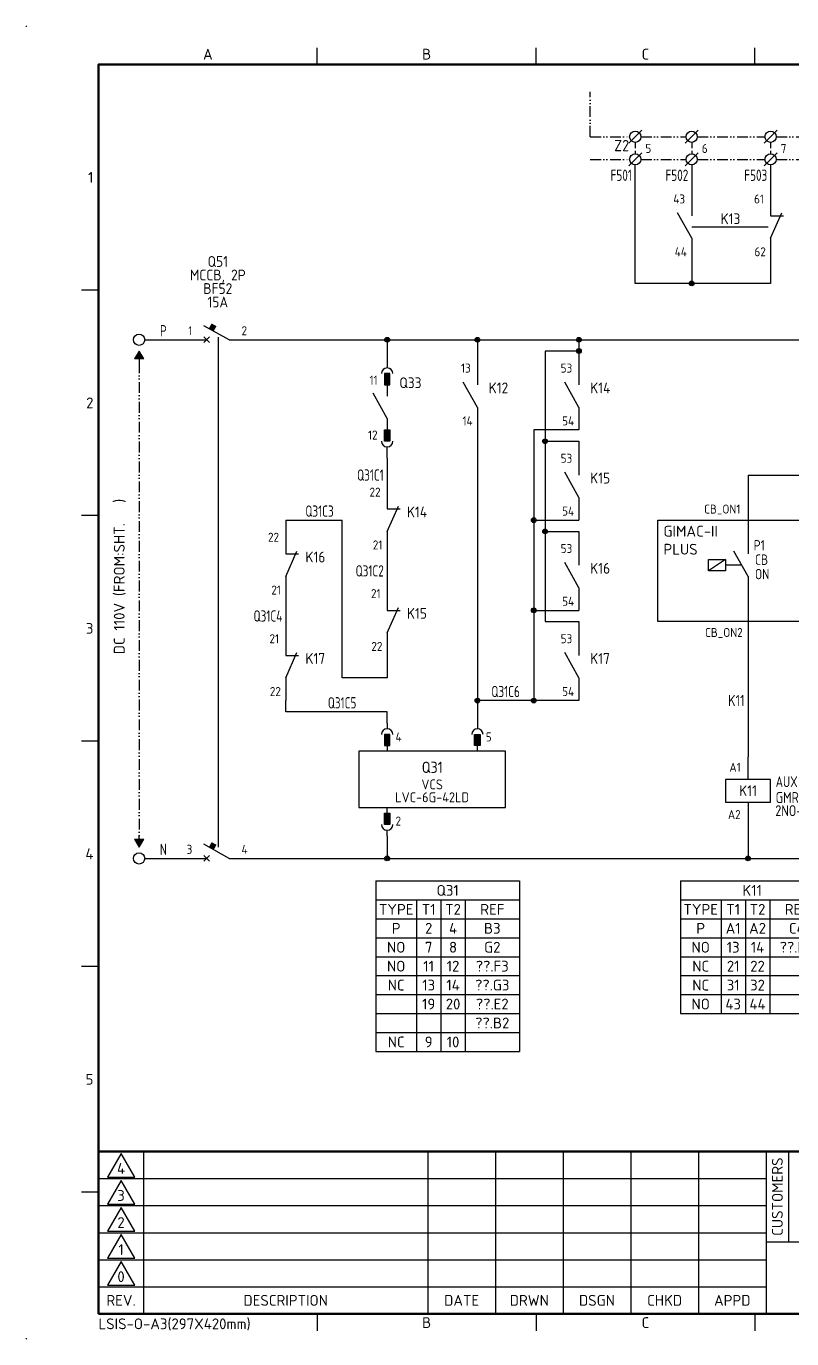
# Model space of a CAD drawing. Header units: millimetres. Extents: x 0 to 556, y 1 to 306.
# Drawn here: x 0 to 169.7, y 1 to 292 of the extents above; entities that cross this region are included whole.
import ezdxf
from ezdxf.enums import TextEntityAlignment as Align

# ---------------------------------------------------------------- set-up
doc = ezdxf.new("R2010")
doc.units = ezdxf.units.MM
doc.linetypes.add('ACAD_ISO12W100', pattern=[21, 12, -3, 0, -3, 0, -3])
doc.linetypes.add('HIDDEN', pattern=[0.375, 0.25, -0.125])
for name, color, linetype in [('LINK', 7, 'Continuous'), ('MISC', 7, 'Continuous'), ('Sheet Line', 3, 'Continuous'), ('Sheet Text', 2, 'Continuous'), ('SYMS', 7, 'Continuous'), ('TAGS', 7, 'Continuous'), ('TERMS', 7, 'Continuous'), ('WIRE_YELLOW', 2, 'Continuous'), ('WIREFIXED', 7, 'Continuous'), ('WIRENO', 7, 'Continuous'), ('XREF', 7, 'Continuous')]:
    doc.layers.add(name, color=color, linetype=linetype)
doc.layers.add('Sheet Out Line', color=2, linetype='Continuous', lineweight=50)
doc.styles.add('WD', font='ISOCP2.shx')
doc.styles.add('WD_IEC', font='ISOCP2.shx', dxfattribs={"width": 1.1, "height": 2.4, "bigfont": 'whgtxt.shx'})

# ---------------------------------------------------------------- blocks, each defined once
blk = doc.blocks.new('LSSA3')
for centre in [(0, 292), (0, 1)]:
    blk.add_circle(centre, 0.01)
at = {"layer": 'Sheet Line'}
for p, q in [((64.5, 283.5), (64.5, 287.25)), ((113, 283.5), (113, 287.25)), ((161.5, 283.5), (161.5, 287.25)), ((16, 233.5), (12.25, 233.5)), ((16, 183.5), (12.25, 183.5)), ((16, 133.5), (12.25, 133.5)), ((16, 83.5), (12.25, 83.5)), ((26, 42.5), (26, 6.5)), ((89, 42.5), (89, 6.5)), ((104, 42.5), (104, 6.5)), ((119, 42.5), (119, 6.5)), ((134, 42.5), (134, 6.5)), ((149, 42.5), (149, 6.5)), ((164, 42.5), (164, 6.5)), ((169, 42.5), (169, 22.5)), ((16, 36.5), (164, 36.5)), ((16, 33.5), (12.25, 33.5)), ((16, 30.5), (164, 30.5)), ((16, 24.5), (164, 24.5)), ((164, 22.5), (404, 22.5)), ((16, 18.5), (164, 18.5)), ((16, 12.5), (164, 12.5)), ((64.5, 6.5), (64.5, 2.75)), ((113, 6.5), (113, 2.75)), ((161.5, 6.5), (161.5, 2.75))]:
    blk.add_line(p, q, dxfattribs=at)
for points in [[(21, 42.1), (17.97, 36.85), (24.03, 36.85)], [(21, 36.1), (17.97, 30.85), (24.03, 30.85)], [(21, 30.1), (17.97, 24.85), (24.03, 24.85)], [(21, 24.1), (17.97, 18.85), (24.03, 18.85)], [(21, 18.1), (17.97, 12.85), (24.03, 12.85)]]:
    blk.add_lwpolyline(points, close=True, dxfattribs=at)
at = {"layer": 'Sheet Out Line'}
blk.add_line((16, 42.5), (404, 42.5), dxfattribs=at)
blk.add_lwpolyline([(16, 6.5), (404, 6.5), (404, 283.5), (16, 283.5)], close=True, dxfattribs=at)
at = {"style": 'WD_IEC', "width": 1.1}
for tag, height, p in [('DESC4', 2.4, (57.5, 39.5)), ('CUSTOMERS31', 3.8, (219, 38)), ('TITLE1', 3.6, (333, 37.5)), ('CUSTOMERS21', 3.8, (219, 35.25)), ('DESC3', 2.4, (57.5, 33.5)), ('CUSTOMERS32', 3.8, (219, 32.5)), ('TITLE2', 3.6, (333, 32.5)), ('CUSTOMERS22', 3.8, (219, 29.75)), ('TITLE3', 3.6, (333, 27.5)), ('RN', 3.5, (398, 28.75)), ('DESC2', 2.4, (57.5, 27.5)), ('CUSTOMERS33', 3.8, (219, 27)), ('DESC1', 2.4, (57.5, 21.5)), ('FILE', 2.4, (314, 18.5)), ('WORKNO', 3.5, (365.5, 18.5)), ('DESC0', 2.4, (57.5, 15.5)), ('SHN', 2.4, (395, 12)), ('TSH', 2.4, (401, 9))]:
    blk.add_attdef(tag, text='', height=height, dxfattribs=at).set_placement(p, align=Align.MIDDLE_CENTER)
at = {"style": 'WD_IEC'}
for tag, p in [('DATE4', (96.5, 39.5)), ('DRWN4', (111.5, 39.5)), ('DSGN4', (126.5, 39.5)), ('CHKD4', (141.5, 39.5)), ('APPD4', (156.5, 39.5)), ('DATE3', (96.5, 33.5)), ('DRWN3', (111.5, 33.5)), ('DSGN3', (126.5, 33.5)), ('CHKD3', (141.5, 33.5)), ('APPD3', (156.5, 33.5)), ('DATE2', (96.5, 27.5)), ('DRWN2', (111.5, 27.5)), ('DSGN2', (126.5, 27.5)), ('CHKD2', (141.5, 27.5)), ('APPD2', (156.5, 27.5)), ('DATE1', (96.5, 21.5)), ('DRWN1', (111.5, 21.5)), ('DSGN1', (126.5, 21.5)), ('CHKD1', (141.5, 21.5)), ('APPD1', (156.5, 21.5)), ('DATE0', (96.5, 15.5)), ('DRWN0', (111.5, 15.5)), ('DSGN0', (126.5, 15.5)), ('CHKD0', (141.5, 15.5)), ('APPD0', (156.5, 15.5))]:
    blk.add_attdef(tag, text='', height=2.4, dxfattribs=at).set_placement(p, align=Align.MIDDLE_CENTER)
at = {"style": 'WD_IEC', "width": 1.1}
for tag, p in [('DWG1ST', (345, 10.5)), ('DWGNO', (373.49, 10.5))]:
    blk.add_attdef(tag, text='', height=3.5, dxfattribs=at).set_placement(p, align=Align.MIDDLE_LEFT)
at = {"style": 'WD_IEC', "width": 1.1, "flags": 9}
blk.add_attdef('WD_TB', (0, 0), '', height=2.4, dxfattribs=at)
at = {"layer": 'Sheet Text', "style": 'WD_IEC', "width": 1.1}
for s, p in [('A', (40.25, 284.62)), ('B', (88.75, 284.62)), ('C', (137.25, 284.62)), ('B', (88.75, 3.37)), ('C', (137.25, 3.37))]:
    blk.add_text(s, height=2.4, dxfattribs=at).set_placement(p, align=Align.CENTER)
for s, p in [('1', (14.88, 258.5)), ('2', (14.88, 208.5)), ('3', (14.88, 158.5)), ('4', (14.88, 108.5)), ('5', (14.88, 58.5))]:
    blk.add_text(s, height=2.4, dxfattribs=at).set_placement(p, align=Align.MIDDLE_RIGHT)
blk.add_text('CUSTOMERS', height=2.4, rotation=90, dxfattribs=at).set_placement((166.5, 32.5), align=Align.MIDDLE_CENTER)
for s, p in [('4', (21, 38.75)), ('3', (21, 32.75)), ('2', (21, 26.75)), ('1', (21, 20.75)), ('0', (21, 14.75)), ('REV.', (21, 9.5)), ('DESCRIPTION', (57.5, 9.5)), ('DATE', (96.5, 9.5)), ('DRWN', (111.5, 9.5)), ('DSGN', (126.5, 9.5)), ('CHKD', (141.5, 9.5)), ('APPD', (156.5, 9.5))]:
    blk.add_text(s, height=2.4, dxfattribs=at).set_placement(p, align=Align.MIDDLE_CENTER)
blk.add_text('LSIS-O-A3(297X420mm)', height=2.4, dxfattribs=at).set_placement((16, 5.5), align=Align.TOP_LEFT)
blk = doc.blocks.new('WDDOT')
for radius in [0.529, 0.33, 0.164]:
    blk.add_circle((0, 0), radius)
blk = doc.blocks.new('VONF1N')
blk.add_hatch(color=256).paths.add_polyline_path([(1, -0.768), (-1, -0.768), (0, -2.5)])
at = {"flags": 128}
blk.add_lwpolyline([(0, -0.768), (0, 0)], dxfattribs=at)
at = {"lineweight": 0, "flags": 128}
for points in [[(1, -0.768), (-1, -0.768), (0, -2.5)], [(1, -0.768), (0, -2.5)]]:
    blk.add_lwpolyline(points, dxfattribs=at)
at = {"style": 'WD', "flags": 1}
for tag, p in [('X2TERM01', (0, -0.768)), ('X8TERM02', (0, -2.5))]:
    blk.add_attdef(tag, p, '', height=0.08, dxfattribs=at)
blk = doc.blocks.new('VJ11_AUXRY_Q1')
for p, q in [((0, 2.5), (0, 7.5)), ((0, -2.5), (0, -7.5))]:
    blk.add_line(p, q)
blk.add_lwpolyline([(-5, 2.5), (-5, -2.5), (5, -2.5), (5, 2.5)], close=True)
at = {"style": 'WD_IEC'}
for tag, p in [('TERM01', (-1.63, 4.2)), ('TERM02', (-1.63, -6.29))]:
    blk.add_attdef(tag, text='', height=2, dxfattribs=at).set_placement(p, align=Align.RIGHT)
at = {"style": 'WD_IEC', "flags": 1}
for tag, p, height in [('X2TERM01', (0, 7.5), 0.32), ('X4LINK', (-5, 0), 0.32), ('X1LINK', (5, 0), 0.32), ('LOC', (2.14, -5.76), 1), ('INST', (2.17, -4.46), 1), ('X8TERM02', (0, -7.5), 0.32), ('FAMILY', (2.27, -7.15), 1), ('MFG', (2.34, -8.68), 1), ('ASSYCODE', (2.25, -11.11), 1), ('WDTAGALT', (2.25, -12.35), 1), ('CAT', (2.31, -9.98), 1), ('PEER_PINLIST', (2.25, -13.65), 1)]:
    blk.add_attdef(tag, p, '', height=height, dxfattribs=at)
at = {"style": 'WD_IEC'}
for tag, p, width in [('RATING12', (6.11, 0.8), 0.85), ('RATING11', (6.11, -2.7), 0.9), ('RATING1', (6.04, -5.62), 0.9)]:
    blk.add_attdef(tag, p, '', height=2.4, dxfattribs=dict(at, width=width))
blk.add_attdef('TAG1', text='', height=2.4, dxfattribs=at).set_placement((0, 0), align=Align.MIDDLE_CENTER)
at = {"lineweight": 9, "style": 'WD_IEC'}
for tag, p in [('NO', (-5.5, -16.5)), ('NC', (-5.5, -20))]:
    blk.add_attdef(tag, text='', height=2.5, dxfattribs=at).set_placement(p, align=Align.TOP_RIGHT)
for tag, p in [('XREFNO', (-4, -16.5)), ('XREFNC', (-4, -20))]:
    blk.add_attdef(tag, text='', height=2.5, dxfattribs=at).set_placement(p, align=Align.TOP_LEFT)
blk = doc.blocks.new('HA41_MCCBT1')
for p, q in [((2.5, 0), (-3.12, 3.12)), ((-7.5, 0), (-2.5, 0)), ((-1.88, -0.62), (-3.12, 0.62)), ((-1.88, 0.62), (-3.12, -0.62)), ((2.5, 0), (7.5, 0))]:
    blk.add_line(p, q)
blk.add_solid([(-2.03, 2.52), (-1.43, 3.61), (-0.94, 1.91), (-0.33, 3.01)])
at = {"style": 'WD_IEC'}
for tag, p in [('TAG1', (-0.05, 21.05)), ('RATING12', (-0.05, 18.05)), ('RATING11', (-0.05, 15.05)), ('RATING10', (-0.05, 12.05)), ('RATING1', (-0.05, 9.05)), ('RATING2', (-0.05, 6.05))]:
    blk.add_attdef(tag, text='', height=2.4, dxfattribs=at).set_placement(p, align=Align.MIDDLE_CENTER)
blk.add_attdef('TERM01', text='', height=2, dxfattribs=at).set_placement((-5.7, 1), align=Align.RIGHT)
blk.add_attdef('TERM02', (5.21, 1), '', height=2, dxfattribs=at)
at = {"style": 'WD_IEC', "flags": 1}
for tag, p in [('X4TERM01', (-7.5, 0)), ('X2LINK', (0, 2.46)), ('X8LINK', (0, 0.55)), ('X1TERM02', (7.5, 0))]:
    blk.add_attdef(tag, p, '', height=0.32, dxfattribs=at)
for tag, p in [('INST', (-5.39, -3.28)), ('MFG', (-5.39, -5.98)), ('LOC', (-5.39, -4.54)), ('ASSYCODE', (-5.39, -7.25)), ('FAMILY', (-5.39, -8.75)), ('CAT', (-5.39, -10.25))]:
    blk.add_attdef(tag, text='', height=1, dxfattribs=at).set_placement(p, align=Align.RIGHT)
blk = doc.blocks.new('HA42_MCCBT1')
for p, q in [((2.5, 0), (-3.12, 3.12)), ((-7.5, 0), (-2.5, 0)), ((-1.88, -0.62), (-3.12, 0.62)), ((-1.88, 0.62), (-3.12, -0.62)), ((2.5, 0), (7.5, 0))]:
    blk.add_line(p, q)
blk.add_solid([(-2.03, 2.52), (-1.43, 3.61), (-0.94, 1.91), (-0.33, 3.01)])
at = {"style": 'WD_IEC', "flags": 1}
for tag, p in [('TAG2', (-0.05, 21.05)), ('RATING12', (-0.05, 18.05)), ('RATING11', (-0.05, 15.05)), ('RATING10', (-0.05, 12.05)), ('RATING1', (-0.05, 9.05)), ('RATING2', (-0.05, 6.05))]:
    blk.add_attdef(tag, text='', height=2.4, dxfattribs=at).set_placement(p, align=Align.MIDDLE_CENTER)
at = {"style": 'WD_IEC'}
blk.add_attdef('TERM01', text='', height=2, dxfattribs=at).set_placement((-5.7, 1), align=Align.RIGHT)
blk.add_attdef('TERM02', (5.21, 1), '', height=2, dxfattribs=at)
at = {"style": 'WD_IEC', "flags": 1}
for tag, p, height in [('X4TERM01', (-7.5, 0), 0.32), ('X2LINK', (0, 2.46), 0.32), ('X8LINK', (0, 0.55), 0.32), ('X1TERM02', (7.5, 0), 0.32), ('CONTACT', (-10.1, -7.21), 1)]:
    blk.add_attdef(tag, p, '', height=height, dxfattribs=at)
for tag, p in [('INST', (-5.39, -3.28)), ('FAMILY', (-5.18, -5.69)), ('LOC', (-5.39, -4.54))]:
    blk.add_attdef(tag, text='', height=1, dxfattribs=at).set_placement(p, align=Align.RIGHT)
blk = doc.blocks.new('VH621_DO_NO_FQ1')
for p, q in [((-0.62, 0), (0.62, 0)), ((0, 0), (0, -7.5)), ((0, -12.5), (-3.12, -6.88)), ((-5, -8.75), (-8.75, -11.25)), ((-1.39, -10), (-5, -10)), ((0, -12.5), (0, -17.5)), ((0, -17.5), (0, -22.5))]:
    blk.add_line(p, q)
blk.add_lwpolyline([(-8.75, -8.75), (-5, -8.75), (-5, -11.25), (-8.75, -11.25)], close=True)
at = {"linetype": 'Continuous', "style": 'WD_IEC'}
for tag, p in [('TERM01', (-1.7, 1.45)), ('TERM02', (-1.18, -25.91))]:
    blk.add_attdef(tag, text='', height=2, dxfattribs=at).set_placement(p, align=Align.RIGHT)
at = {"style": 'WD', "flags": 1}
for tag, p in [('X2TERM01', (0, 0)), ('X8TERM02', (0, -22.5))]:
    blk.add_attdef(tag, p, '', height=0.08, dxfattribs=at)
at = {"style": 'WD_IEC', "width": 0.9}
for tag, p in [('TAG2', (1.25, -6.72)), ('TEXT1', (1.53, -9.91)), ('TEXT2', (1.53, -13.11)), ('TEXT3', (1.53, -16.31))]:
    blk.add_attdef(tag, p, '', height=2.3, dxfattribs=at)
at = {"style": 'WD', "flags": 1}
for tag, p in [('INST', (-1.87, -14.25)), ('XREF', (-2.16, -17.23)), ('LOC', (-2.18, -15.71)), ('CONTACT', (-2.18, -20.16)), ('FAMILY', (-2.18, -18.78))]:
    blk.add_attdef(tag, text='', height=1, dxfattribs=at).set_placement(p, align=Align.RIGHT)
blk = doc.blocks.new('WD_WNH')
at = {"linetype": 'Continuous', "style": 'WD_IEC', "width": 0.8}
blk.add_attdef('WIRENO', text='', height=2.5, dxfattribs=at).set_placement((0, 0.75), align=Align.CENTER)
at = {"style": 'WD_IEC', "flags": 1}
for tag, p in [('W08USER', (0, 0.375)), ('W04USER', (0, 0.875)), ('W05USER', (0, 0.75)), ('W09USER', (0, 0.25)), ('W03USER', (0, 1)), ('W06USER', (0, 0.625)), ('W07USER', (0, 0.5)), ('W02USER', (0, 1.125)), ('W01USER', (0, 1.25)), ('W10USER', (0, 0.125))]:
    blk.add_attdef(tag, text='', height=0.08, dxfattribs=at).set_placement(p, align=Align.CENTER)
blk = doc.blocks.new('WD_WNV')
at = {"linetype": 'Continuous', "style": 'WD_IEC', "width": 0.8}
blk.add_attdef('WIRENO', text='', height=2.5, rotation=90, dxfattribs=at).set_placement((-0.75, 0), align=Align.CENTER)
at = {"style": 'WD_IEC', "flags": 1}
for tag, p in [('W08USER', (-1, 0.375)), ('W04USER', (-1, 0.875)), ('W05USER', (-1, 0.75)), ('W09USER', (-1, 0.25)), ('W03USER', (-1, 1)), ('W06USER', (-1, 0.625)), ('W07USER', (-1, 0.5)), ('W02USER', (-1, 1.125)), ('W01USER', (-1, 1.25)), ('W10USER', (-1, 0.125))]:
    blk.add_attdef(tag, text='', height=0.08, dxfattribs=at).set_placement(p, align=Align.CENTER)
blk = doc.blocks.new('HT0_TB1')
blk.add_circle((0, 0), 1.25)
at = {"layer": 'SYMS'}
blk.add_line((-1.44, -1.44), (1.44, 1.44), dxfattribs=at)
at = {"flags": 1}
for tag, p, height, style in [('X4LINK', (-1.25, 0), 0.01, 'WD'), ('X4TERM01', (-1.25, 0), 0.25, 'WD_IEC'), ('X2TERM01', (0, 1.25), 0.25, 'WD_IEC'), ('X1LINK', (1.25, 0), 0.01, 'WD'), ('X1TERM01', (1.25, 0), 0.25, 'WD_IEC'), ('X8TERM01', (0, -1.25), 0.25, 'WD_IEC')]:
    blk.add_attdef(tag, p, '', height=height, dxfattribs=dict(at, style=style))
blk = doc.blocks.new('HT0_TB2')
blk.add_circle((0, 0), 1.25)
at = {"flags": 1}
for tag, p, height, style in [('X4LINK', (-1.25, 0), 0.01, 'WD'), ('X4TERM01', (-1.25, 0), 0.25, 'WD_IEC'), ('X2TERM01', (0, 1.25), 0.25, 'WD_IEC'), ('X1LINK', (1.25, 0), 0.01, 'WD'), ('X1TERM01', (1.25, 0), 0.25, 'WD_IEC'), ('X8TERM01', (0, -1.25), 0.25, 'WD_IEC')]:
    blk.add_attdef(tag, p, '', height=height, dxfattribs=dict(at, style=style))
blk = doc.blocks.new('HT0W_TB1')
blk.add_circle((0, 0), 1.25)
at = {"layer": 'SYMS'}
blk.add_line((-1.44, -1.44), (1.44, 1.44), dxfattribs=at)
at = {"style": 'WD_IEC', "flags": 1}
for tag, p in [('INST', (-1.04, 7.87)), ('LOC', (-1.04, 4.87))]:
    blk.add_attdef(tag, text='', height=2.5, dxfattribs=at).set_placement(p, align=Align.BOTTOM_RIGHT)
at = {"style": 'WD_IEC'}
blk.add_attdef('TAGSTRIP', text='', height=2.5, dxfattribs=at).set_placement((-1.04, 1.87), align=Align.BOTTOM_RIGHT)
blk.add_attdef('TERM01', text='', height=2, dxfattribs=at).set_placement((2.24, 0.81), align=Align.BOTTOM_LEFT)
at = {"flags": 1}
for tag, p, height, style in [('X4LINK', (-1.25, 0), 0.01, 'WD'), ('X4TERM01', (-1.25, 0), 0.25, 'WD_IEC'), ('STRIPSEQ', (-0.02, -0.02), 0.025, 'WD_IEC'), ('X2TERM01', (0, 1.25), 0.25, 'WD_IEC'), ('X1LINK', (1.25, 0), 0.01, 'WD'), ('X1TERM01', (1.25, 0), 0.25, 'WD_IEC'), ('LINKTERM', (-0.02, -0.06), 0.025, 'WD_IEC'), ('X8TERM01', (0, -1.25), 0.25, 'WD_IEC')]:
    blk.add_attdef(tag, p, '', height=height, dxfattribs=dict(at, style=style))
at = {"style": 'WD_IEC', "flags": 1}
for tag, height, p in [('MFG', 1, (-2.09, -3.63)), ('CAT', 1, (-1.95, -2.37)), ('DESC1', 2, (-1.78, -7.62)), ('ASSYCODE', 1, (-2.04, -4.92)), ('DESC2', 2, (-1.78, -10.06)), ('DESC3', 2, (-1.78, -12.55))]:
    blk.add_attdef(tag, text='', height=height, dxfattribs=at).set_placement(p, align=Align.RIGHT)
blk = doc.blocks.new('VA21_VCSQ2')
for p, q in [((0, 0), (0, -1.25)), ((20, 0), (20, -1.25)), ((20, -6.25), (20, -2.5)), ((0, -5), (0, -6.25)), ((26.25, -6.25), (-6.25, -6.25)), ((-6.25, -6.25), (-6.25, -18.75)), ((0, -6.25), (0, -6.25)), ((26.25, -18.75), (26.25, -6.25)), ((-6.25, -10.01), (-6.25, -10.01)), ((-6.25, -18.75), (26.25, -18.75)), ((0, -18.75), (0, -18.75)), ((0, -20), (0, -18.75)), ((0, -25), (0, -23.75))]:
    blk.add_line(p, q)
for points in [[(0.62, -2.5), (-0.62, -2.5), (-0.62, -5), (0.62, -5)], [(19.38, -2.5), (20.62, -2.5), (20.62, -5), (19.38, -5)], [(0.62, -22.5), (-0.62, -22.5), (-0.62, -20), (0.62, -20)]]:
    blk.add_lwpolyline(points, close=True)
for centre, start, end in [((0, -2.5), 0, 180), ((20, -2.5), 0, 180), ((0, -22.5), 180, 0)]:
    blk.add_arc(centre, 1.25, start, end)
for points in [[(0.62, -5), (0.62, -2.5), (-0.62, -5), (-0.62, -2.5)], [(19.38, -5), (19.38, -2.5), (20.62, -5), (20.62, -2.5)], [(0.62, -20), (0.62, -22.5), (-0.62, -20), (-0.62, -22.5)]]:
    blk.add_solid(points)
at = {"flags": 1}
for tag, p, height, style in [('X2TERM01', (0, 0), 0.08, 'WD'), ('X2TERM03', (20, 0), 0.08, 'WD'), ('CAT', (26.86, -9.24), 1, 'WD_IEC'), ('FAMILY', (26.85, -10.78), 1, 'WD_IEC'), ('CATDESC', (26.85, -12.28), 1, 'WD_IEC'), ('ASSYCODE', (26.79, -14.93), 1, 'WD_IEC'), ('MFG', (26.9, -13.57), 1, 'WD_IEC'), ('RATING10', (26.79, -16.3), 1, 'WD_IEC'), ('RATING1', (26.79, -17.67), 1, 'WD_IEC'), ('RATING2', (26.79, -19.04), 1, 'WD_IEC'), ('X8TERM02', (0, -25), 0.08, 'WD')]:
    blk.add_attdef(tag, p, '', height=height, dxfattribs=dict(at, style=style))
at = {"linetype": 'Continuous', "style": 'WD'}
for tag, p in [('TERM01', (1.85, -3.08)), ('TERM03', (21.85, -3.08)), ('TERM02', (1.85, -21.72))]:
    blk.add_attdef(tag, text='', height=2, dxfattribs=at).set_placement(p, align=Align.MIDDLE_LEFT)
at = {"style": 'WD_IEC', "flags": 1}
for tag, p in [('INST', (26.98, -6.05)), ('LOC', (26.95, -7.35))]:
    blk.add_attdef(tag, text='', height=1, dxfattribs=at).set_placement(p, align=Align.MIDDLE_LEFT)
at = {"style": 'WD_IEC'}
for tag, height, p in [('TAG1', 2.5, (9.99, -9.81)), ('RATING12', 2.2, (9.97, -13.6)), ('RATING11', 2.2, (9.97, -16.45))]:
    blk.add_attdef(tag, text='', height=height, dxfattribs=at).set_placement(p, align=Align.MIDDLE_CENTER)
at = {"lineweight": 9, "style": 'WD_IEC'}
for tag, p in [('NO', (-4.31, -38.19)), ('NC', (-4.31, -41.69))]:
    blk.add_attdef(tag, text='', height=2.5, dxfattribs=at).set_placement(p, align=Align.TOP_RIGHT)
for tag, p in [('XREFNO', (-2.81, -38.19)), ('XREFNC', (-2.81, -41.69))]:
    blk.add_attdef(tag, text='', height=2.5, dxfattribs=at).set_placement(p, align=Align.TOP_LEFT)
blk = doc.blocks.new('VB421_AUXCONTACT1')
for p, q in [((0, 7.5), (0, 2.5)), ((0, -2.5), (-3.12, 3.12)), ((0, -2.5), (0, -7.5))]:
    blk.add_line(p, q)
at = {"linetype": 'Continuous', "style": 'WD_IEC'}
for tag, p in [('TERM01', (-1.47, 5.21)), ('TERM02', (-1.06, -6.5))]:
    blk.add_attdef(tag, text='', height=2, dxfattribs=at).set_placement(p, align=Align.RIGHT)
at = {"style": 'WD_IEC', "flags": 1}
for tag, p, height in [('X2TERM01', (0, 7.5), 0.34), ('X4LINK', (-2.75, 0), 0.32), ('X1LINK', (0, 0), 0.34), ('X8TERM02', (0, -7.5), 0.34)]:
    blk.add_attdef(tag, p, '', height=height, dxfattribs=at)
at = {"style": 'WD_IEC'}
for tag, p in [('TAG2', (2.5, 0.62)), ('TEXT1', (2.5, -2.89)), ('TEXT2', (2.5, -6.09))]:
    blk.add_attdef(tag, p, '', height=2.4, dxfattribs=at)
for tag, p in [('INST', (-2.43, -9.12)), ('LOC', (-2.58, -10.73))]:
    blk.add_attdef(tag, text='', height=1, dxfattribs=at).set_placement(p, align=Align.RIGHT)
at = {"style": 'WD_IEC', "flags": 1}
for tag, p in [('XREF', (-2.58, -12.19)), ('CONTACT', (-2.6, -15.24)), ('FAMILY', (-2.53, -13.64))]:
    blk.add_attdef(tag, text='', height=1, dxfattribs=at).set_placement(p, align=Align.RIGHT)
blk = doc.blocks.new('VB422_AUXCONTACT1')
for p, q in [((0, 7.5), (0, 2.5)), ((0, -2.5), (2.5, 3.12)), ((0, 2.5), (2.87, 2.5)), ((0, -2.5), (0, -7.5))]:
    blk.add_line(p, q)
at = {"linetype": 'Continuous', "style": 'WD_IEC'}
for tag, p in [('TERM01', (-1.47, 5.21)), ('TERM02', (-1.06, -6.5))]:
    blk.add_attdef(tag, text='', height=2, dxfattribs=at).set_placement(p, align=Align.RIGHT)
at = {"style": 'WD_IEC', "flags": 1}
for tag, p, height in [('X2TERM01', (0, 7.5), 0.34), ('X4LINK', (-0.55, 0), 0.32), ('X1LINK', (1.92, 0), 0.32), ('X8TERM02', (0, -7.5), 0.34)]:
    blk.add_attdef(tag, p, '', height=height, dxfattribs=at)
at = {"style": 'WD_IEC'}
for tag, p in [('TAG2', (4.38, 0.62)), ('TEXT1', (4.38, -2.89)), ('TEXT2', (4.38, -6.09))]:
    blk.add_attdef(tag, p, '', height=2.4, dxfattribs=at)
for tag, p in [('INST', (-2.43, -9.12)), ('LOC', (-2.58, -10.73))]:
    blk.add_attdef(tag, text='', height=1, dxfattribs=at).set_placement(p, align=Align.RIGHT)
at = {"style": 'WD_IEC', "flags": 1}
for tag, p in [('XREF', (-2.58, -12.19)), ('CONTACT', (-2.6, -15.24)), ('FAMILY', (-2.53, -13.64))]:
    blk.add_attdef(tag, text='', height=1, dxfattribs=at).set_placement(p, align=Align.RIGHT)
blk = doc.blocks.new('VA121_AUXCONTACT')
for p, q in [((0, 11.25), (0, 8.75)), ((0, 6.25), (0, 2.5)), ((0, -2.5), (-3.12, 3.12)), ((0, -2.5), (0, -5)), ((0, -11.25), (0, -8.75))]:
    blk.add_line(p, q)
for points in [[(0.62, 7.5), (-0.62, 7.5), (-0.62, 5), (0.62, 5)], [(0.62, -7.5), (-0.62, -7.5), (-0.62, -5), (0.62, -5)]]:
    blk.add_lwpolyline(points, close=True)
for centre, start, end in [((0, 7.5), 0, 180), ((0, -7.5), 180, 0)]:
    blk.add_arc(centre, 1.25, start, end)
for points in [[(0.62, 5), (0.62, 7.5), (-0.62, 5), (-0.62, 7.5)], [(0.62, -5), (0.62, -7.5), (-0.62, -5), (-0.62, -7.5)]]:
    blk.add_solid(points)
at = {"flags": 1}
for tag, p, height, style in [('X2TERM01', (0, 11.25), 0.08, 'WD'), ('X4LINK', (-2.42, 0), 0.32, 'WD_IEC'), ('X1LINK', (0, 0), 0.32, 'WD_IEC'), ('X8TERM02', (0, -11.25), 0.08, 'WD')]:
    blk.add_attdef(tag, p, '', height=height, dxfattribs=dict(at, style=style))
at = {"style": 'WD_IEC'}
for tag, p in [('TERM01', (-2.13, 5.04)), ('TERM02', (-2.13, -7.13))]:
    blk.add_attdef(tag, text='', height=2, dxfattribs=at).set_placement(p, align=Align.RIGHT)
for tag, p in [('TAG2', (2.69, 5.46)), ('TEXT1', (2.69, 1.42)), ('TEXT2', (2.69, -1.5))]:
    blk.add_attdef(tag, text='', height=2.4, dxfattribs=at).set_placement(p, align=Align.MIDDLE_LEFT)
at = {"style": 'WD_IEC', "flags": 1}
blk.add_attdef('XREF', text='', height=1.8, dxfattribs=at).set_placement((2.69, -3.96), align=Align.MIDDLE_LEFT)
for tag, p in [('INST', (-2.37, -9.97)), ('LOC', (-2.4, -11.27)), ('CONTACT', (-2.27, -14)), ('FAMILY', (-2.27, -12.66))]:
    blk.add_attdef(tag, text='', height=1, dxfattribs=at).set_placement(p, align=Align.RIGHT)
blk = doc.blocks.new('*T26')
at = {"layer": 'XREF', "color": 0, "linetype": 'ByBlock', "lineweight": -2}
for p, q in [((0, 0), (31.8, 0)), ((0, 0), (0, -29.4)), ((31.8, 0), (31.8, -29.4)), ((0, -4.2), (31.8, -4.2)), ((9, -4.2), (9, -29.4)), ((14.4, -4.2), (14.4, -29.4)), ((19.8, -4.2), (19.8, -29.4)), ((0, -8.4), (31.8, -8.4)), ((0, -12.6), (31.8, -12.6)), ((0, -16.8), (31.8, -16.8)), ((0, -21), (31.8, -21)), ((0, -25.2), (31.8, -25.2)), ((0, -29.4), (31.8, -29.4))]:
    blk.add_line(p, q, dxfattribs=at)
at = {"layer": 'XREF', "color": 0, "linetype": 'Continuous', "char_height": 2.4, "attachment_point": 5, "style": 'WD_IEC'}
for s, insert, width in [('K11', (15.9, -2.1), 30.8), ('TYPE', (4.5, -6.3), 8), ('T1', (11.7, -6.3), 4.4), ('T2', (17.1, -6.3), 4.4), ('REF', (25.8, -6.3), 11), ('P', (4.5, -10.5), 8), ('A1', (11.7, -10.5), 4.4), ('A2', (17.1, -10.5), 4.4), ('C4', (25.8, -10.5), 11), ('NO', (4.5, -14.7), 8), ('13', (11.7, -14.7), 4.4), ('14', (17.1, -14.7), 4.4), ('??.B2', (25.8, -14.7), 11), ('NC', (4.5, -18.9), 8), ('21', (11.7, -18.9), 4.4), ('22', (17.1, -18.9), 4.4), ('NC', (4.5, -23.1), 8), ('31', (11.7, -23.1), 4.4), ('32', (17.1, -23.1), 4.4), ('NO', (4.5, -27.3), 8), ('43', (11.7, -27.3), 4.4), ('44', (17.1, -27.3), 4.4)]:
    blk.add_mtext(s, dxfattribs=dict(at, insert=insert, width=width))
blk = doc.blocks.new('*T27')
at = {"layer": 'XREF', "color": 0, "linetype": 'ByBlock', "lineweight": -2}
for p, q in [((0, 0), (31.8, 0)), ((0, 0), (0, -37.8)), ((31.8, 0), (31.8, -37.8)), ((0, -4.2), (31.8, -4.2)), ((9, -4.2), (9, -37.8)), ((14.4, -4.2), (14.4, -37.8)), ((19.8, -4.2), (19.8, -37.8)), ((0, -8.4), (31.8, -8.4)), ((0, -12.6), (31.8, -12.6)), ((0, -16.8), (31.8, -16.8)), ((0, -21), (31.8, -21)), ((0, -25.2), (31.8, -25.2)), ((0, -29.4), (31.8, -29.4)), ((0, -33.6), (31.8, -33.6)), ((0, -37.8), (31.8, -37.8))]:
    blk.add_line(p, q, dxfattribs=at)
at = {"layer": 'XREF', "color": 0, "linetype": 'Continuous', "char_height": 2.4, "attachment_point": 5, "style": 'WD_IEC'}
for s, insert, width in [('Q31', (15.9, -2.1), 30.8), ('TYPE', (4.5, -6.3), 8), ('T1', (11.7, -6.3), 4.4), ('T2', (17.1, -6.3), 4.4), ('REF', (25.8, -6.3), 11), ('P', (4.5, -10.5), 8), ('2', (11.7, -10.5), 4.4), ('4', (17.1, -10.5), 4.4), ('B3', (25.8, -10.5), 11), ('NO', (4.5, -14.7), 8), ('7', (11.7, -14.7), 4.4), ('8', (17.1, -14.7), 4.4), ('G2', (25.8, -14.7), 11), ('NO', (4.5, -18.9), 8), ('11', (11.7, -18.9), 4.4), ('12', (17.1, -18.9), 4.4), ('??.F3', (25.8, -18.9), 11), ('NC', (4.5, -23.1), 8), ('13', (11.7, -23.1), 4.4), ('14', (17.1, -23.1), 4.4), ('??.G3', (25.8, -23.1), 11), ('19', (11.7, -27.3), 4.4), ('20', (17.1, -27.3), 4.4), ('??.E2', (25.8, -27.3), 11), ('??.B2', (25.8, -31.5), 11), ('NC', (4.5, -35.7), 8), ('9', (11.7, -35.7), 4.4), ('10', (17.1, -35.7), 4.4)]:
    blk.add_mtext(s, dxfattribs=dict(at, insert=insert, width=width))

msp = doc.modelspace()

# ---------------------------------------------------------------- linework, layer by layer
at = {"linetype": 'ACAD_ISO12W100', "ltscale": 0.2}
for p, q in [((125, 267.5), (125, 277.5)), ((125, 267.5), (133.75, 267.5)), ((136.25, 267.5), (146.25, 267.5)), ((148.75, 267.5), (163.75, 267.5)), ((166.25, 267.5), (178.75, 267.5)), ((125, 262.5), (133.75, 262.5)), ((136.25, 262.5), (146.25, 262.5)), ((148.75, 262.5), (163.75, 262.5)), ((166.25, 262.5), (178.75, 262.5)), ((25.02, 217.5), (25.02, 111.73))]:
    msp.add_line(p, q, dxfattribs=at)
at = {"linetype": 'HIDDEN', "ltscale": 5}
for p, q in [((135, 266.25), (135, 263.75)), ((147.5, 266.25), (147.5, 263.75)), ((165, 266.25), (165, 263.75))]:
    msp.add_line(p, q, dxfattribs=at)
at = {"color": 1, "linetype": 'Continuous'}
msp.add_lwpolyline([(140, 182.5), (330, 182.5), (330, 160), (140, 160)], close=True, dxfattribs=at)
at = {"layer": 'LINK'}
msp.add_lwpolyline([(147.5, 247.5), (164.45, 247.5)], dxfattribs=at)
at = {"layer": 'LINK', "linetype": 'Continuous'}
msp.add_lwpolyline([(42.5, 223.05), (42.5, 109.96)], dxfattribs=at)
at = {"layer": 'WIRE_YELLOW', "color": 2, "linetype": 'Continuous'}
for p, q in [((135, 235), (135, 261.25)), ((147.5, 261.25), (147.5, 255)), ((165, 261.25), (165, 255)), ((147.5, 240), (147.5, 235)), ((165, 240), (165, 235)), ((165, 235), (135, 235)), ((122.5, 222.5), (122.5, 217.5)), ((122.5, 220), (115, 220)), ((115, 200), (122.5, 200)), ((122.5, 200), (122.5, 197.5)), ((115, 180), (122.5, 180)), ((122.5, 180), (122.5, 177.5)), ((115, 160), (122.5, 160)), ((122.5, 160), (122.5, 157.5))]:
    msp.add_line(p, q, dxfattribs=at)
at = {"layer": 'WIRE_YELLOW', "linetype": 'Continuous'}
for p, q in [((26.25, 222.5), (35, 222.5)), ((50, 222.5), (390, 222.5)), ((80, 222.5), (80, 218.75)), ((100, 222.5), (100, 217.5)), ((115, 220), (115, 160)), ((100, 202.5), (100, 137.5)), ((80, 196.25), (80, 190)), ((160, 192.5), (160, 182.5)), ((160, 192.5), (205, 192.5)), ((57.5, 182.5), (57.5, 180)), ((57.5, 182.5), (70, 182.5)), ((70, 147.5), (70, 182.5)), ((80, 175), (80, 167.5)), ((57.5, 165), (57.5, 157.5)), ((160, 160), (160, 130)), ((80, 152.5), (80, 147.5)), ((80, 147.5), (70, 147.5)), ((57.5, 140), (57.5, 142.5)), ((80, 140), (57.5, 140)), ((80, 137.5), (80, 140)), ((122.5, 142.5), (100, 142.5)), ((122.5, 142.5), (122.5, 142.5)), ((160, 115), (160, 107.5)), ((80, 112.5), (80, 107.5)), ((26.25, 107.5), (35, 107.5)), ((50, 107.5), (390, 107.5))]:
    msp.add_line(p, q, dxfattribs=at)
at = {"layer": 'WIRENO', "color": 2, "linetype": 'Continuous'}
for p, q in [((122.5, 202.5), (112.5, 202.5)), ((112.5, 202.5), (112.5, 182.5)), ((112.5, 182.5), (117.5, 182.5)), ((112.5, 182.5), (112.5, 162.5)), ((117.5, 182.5), (122.5, 182.5)), ((112.5, 162.5), (117.5, 162.5)), ((112.5, 162.5), (112.5, 142.5)), ((117.5, 162.5), (122.5, 162.5))]:
    msp.add_line(p, q, dxfattribs=at)

# ---------------------------------------------------------------- block references
at = {"linetype": 'Continuous'}
msp.add_blockref('LSSA3', (0, 0), dxfattribs=at)
for name, p in [('*T27', (77.5, 102.5)), ('*T26', (145, 102.5))]:
    msp.add_blockref(name, p)
at = {"layer": 'SYMS', "color": 2, "linetype": 'Continuous'}
for name, p in [('HT0_TB1', (135, 267.5)), ('HT0_TB1', (147.5, 267.5)), ('HT0_TB1', (165, 267.5)), ('WDDOT', (147.5, 235)), ('WDDOT', (122.5, 222.5)), ('WDDOT', (122.5, 220)), ('WDDOT', (112.5, 182.5)), ('WDDOT', (112.5, 162.5))]:
    msp.add_blockref(name, p, dxfattribs=at)
at = {"layer": 'SYMS', "linetype": 'Continuous'}
ref = msp.add_blockref('HT0W_TB1', (135, 262.5), dxfattribs=at)
ref.add_attrib('TAGSTRIP', 'Z2', dxfattribs={"layer": 'TAGS', "height": 2.5, "style": 'WD_IEC'}).set_placement((133.63, 263.55), align=Align.BOTTOM_RIGHT)
ref.add_attrib('TERM01', '5', dxfattribs={"layer": 'TERMS', "height": 2, "style": 'WD_IEC'}).set_placement((137.24, 263.31), align=Align.BOTTOM_LEFT)
ref = msp.add_blockref('HT0W_TB1', (147.5, 262.5), dxfattribs=at)
ref.add_attrib('TERM01', '6', dxfattribs={"layer": 'TERMS', "height": 2, "style": 'WD_IEC'}).set_placement((149.74, 263.31), align=Align.BOTTOM_LEFT)
ref = msp.add_blockref('HT0W_TB1', (165, 262.5), dxfattribs=at)
ref.add_attrib('TERM01', '7', dxfattribs={"layer": 'TERMS', "height": 2, "style": 'WD_IEC'}).set_placement((167.24, 263.31), align=Align.BOTTOM_LEFT)
ref = msp.add_blockref('VB421_AUXCONTACT1', (147.5, 247.5), dxfattribs=at)
ref.add_attrib('TERM02', '44', dxfattribs={"layer": 'TERMS', "linetype": 'Continuous', "height": 2, "style": 'WD_IEC'}).set_placement((146.44, 241), align=Align.RIGHT)
ref.add_attrib('TERM01', '43', dxfattribs={"layer": 'TERMS', "linetype": 'Continuous', "height": 2, "style": 'WD_IEC'}).set_placement((146.03, 252.71), align=Align.RIGHT)
ref.add_attrib('TAG2', 'K13', (153.91, 248.12), dxfattribs={"layer": 'TAGS', "height": 2.4, "style": 'WD_IEC'})
ref = msp.add_blockref('VB422_AUXCONTACT1', (165, 247.5), dxfattribs=at)
ref.add_attrib('TERM02', '62', dxfattribs={"layer": 'TERMS', "linetype": 'Continuous', "height": 2, "style": 'WD_IEC'}).set_placement((163.94, 241), align=Align.RIGHT)
ref.add_attrib('TERM01', '61', dxfattribs={"layer": 'TERMS', "linetype": 'Continuous', "height": 2, "style": 'WD_IEC'}).set_placement((163.53, 252.71), align=Align.RIGHT)
ref = msp.add_blockref('HA41_MCCBT1', (42.5, 222.5), dxfattribs=at)
ref.add_attrib('RATING10', '15A', dxfattribs={"layer": 'MISC', "height": 2.4, "style": 'WD_IEC'}).set_placement((42.45, 230.85), align=Align.MIDDLE_CENTER)
ref.add_attrib('RATING11', 'BF52', dxfattribs={"layer": 'MISC', "height": 2.4, "style": 'WD_IEC'}).set_placement((42.45, 233.85), align=Align.MIDDLE_CENTER)
ref.add_attrib('RATING12', 'MCCB, 2P', dxfattribs={"layer": 'MISC', "height": 2.4, "style": 'WD_IEC'}).set_placement((42.45, 236.85), align=Align.MIDDLE_CENTER)
ref.add_attrib('TAG1', 'Q51', dxfattribs={"layer": 'TAGS', "height": 2.4, "style": 'WD_IEC'}).set_placement((42.45, 239.85), align=Align.MIDDLE_CENTER)
ref.add_attrib('TERM02', '2', (47.71, 223.5), dxfattribs={"layer": 'TERMS', "height": 2, "style": 'WD_IEC'})
ref.add_attrib('TERM01', '1', dxfattribs={"layer": 'TERMS', "height": 2, "style": 'WD_IEC'}).set_placement((36.8, 223.5), align=Align.RIGHT)
for name, p in [('HT0_TB2', (25, 222.5)), ('WDDOT', (80, 222.5)), ('WDDOT', (100, 222.5)), ('WDDOT', (115, 200)), ('WDDOT', (115, 180)), ('WDDOT', (100, 142.5)), ('WDDOT', (112.5, 142.5)), ('VONF1N', (25.02, 112.5)), ('HT0_TB2', (25, 107.5)), ('WDDOT', (80, 107.5)), ('WDDOT', (160, 107.5))]:
    msp.add_blockref(name, p, dxfattribs=at)
at = {"layer": 'SYMS', "linetype": 'Continuous', "rotation": 180}
msp.add_blockref('VONF1N', (25.02, 217.5), dxfattribs=at)
at = {"layer": 'SYMS', "linetype": 'Continuous'}
ref = msp.add_blockref('VA121_AUXCONTACT', (80, 207.5), dxfattribs=at)
ref.add_attrib('TERM02', '12', dxfattribs={"layer": 'TERMS', "height": 2, "style": 'WD_IEC'}).set_placement((77.87, 200.37), align=Align.RIGHT)
ref.add_attrib('TERM01', '11', dxfattribs={"layer": 'TERMS', "height": 2, "style": 'WD_IEC'}).set_placement((77.87, 212.54), align=Align.RIGHT)
ref.add_attrib('TAG2', 'Q33', dxfattribs={"layer": 'TAGS', "height": 2.4, "style": 'WD_IEC'}).set_placement((82.69, 212.96), align=Align.MIDDLE_LEFT)
ref = msp.add_blockref('VB421_AUXCONTACT1', (100, 210), dxfattribs=at)
ref.add_attrib('TERM02', '14', dxfattribs={"layer": 'TERMS', "linetype": 'Continuous', "height": 2, "style": 'WD_IEC'}).set_placement((98.94, 203.5), align=Align.RIGHT)
ref.add_attrib('TERM01', '13', dxfattribs={"layer": 'TERMS', "linetype": 'Continuous', "height": 2, "style": 'WD_IEC'}).set_placement((98.53, 215.21), align=Align.RIGHT)
ref.add_attrib('TAG2', 'K12', (102.5, 210.62), dxfattribs={"layer": 'TAGS', "height": 2.4, "style": 'WD_IEC'})
at = {"layer": 'SYMS', "color": 2, "linetype": 'Continuous'}
ref = msp.add_blockref('VB421_AUXCONTACT1', (122.5, 210), dxfattribs=at)
ref.add_attrib('TERM02', '54', dxfattribs={"layer": 'TERMS', "linetype": 'Continuous', "height": 2, "style": 'WD_IEC'}).set_placement((121.44, 203.5), align=Align.RIGHT)
ref.add_attrib('TERM01', '53', dxfattribs={"layer": 'TERMS', "linetype": 'Continuous', "height": 2, "style": 'WD_IEC'}).set_placement((121.03, 215.21), align=Align.RIGHT)
ref.add_attrib('TAG2', 'K14', (125, 210.62), dxfattribs={"layer": 'TAGS', "height": 2.4, "style": 'WD_IEC'})
ref = msp.add_blockref('VB421_AUXCONTACT1', (122.5, 190), dxfattribs=at)
ref.add_attrib('TERM02', '54', dxfattribs={"layer": 'TERMS', "linetype": 'Continuous', "height": 2, "style": 'WD_IEC'}).set_placement((121.44, 183.5), align=Align.RIGHT)
ref.add_attrib('TERM01', '53', dxfattribs={"layer": 'TERMS', "linetype": 'Continuous', "height": 2, "style": 'WD_IEC'}).set_placement((121.03, 195.21), align=Align.RIGHT)
ref.add_attrib('TAG2', 'K15', (125, 190.62), dxfattribs={"layer": 'TAGS', "height": 2.4, "style": 'WD_IEC'})
at = {"layer": 'SYMS', "linetype": 'Continuous'}
ref = msp.add_blockref('VB422_AUXCONTACT1', (80, 182.5), dxfattribs=at)
ref.add_attrib('TERM02', '21', dxfattribs={"layer": 'TERMS', "linetype": 'Continuous', "height": 2, "style": 'WD_IEC'}).set_placement((78.94, 176), align=Align.RIGHT)
ref.add_attrib('TERM01', '22', dxfattribs={"layer": 'TERMS', "linetype": 'Continuous', "height": 2, "style": 'WD_IEC'}).set_placement((78.53, 187.71), align=Align.RIGHT)
ref.add_attrib('TAG2', 'K14', (84.38, 183.12), dxfattribs={"layer": 'TAGS', "height": 2.4, "style": 'WD_IEC'})
ref = msp.add_blockref('VH621_DO_NO_FQ1', (160, 182.5), dxfattribs=at)
ref.add_attrib('TEXT2', 'ON', (161.53, 169.39), dxfattribs={"layer": 'MISC', "height": 2.3, "style": 'WD_IEC', "width": 0.9})
ref.add_attrib('TEXT1', 'CB', (161.53, 172.59), dxfattribs={"layer": 'MISC', "height": 2.3, "style": 'WD_IEC', "width": 0.9})
ref.add_attrib('TAG2', 'P1', (161.25, 175.78), dxfattribs={"layer": 'TAGS', "height": 2.3, "style": 'WD_IEC', "width": 0.9})
ref.add_attrib('TERM02', 'CB_ON2', dxfattribs={"layer": 'TERMS', "linetype": 'Continuous', "height": 2, "style": 'WD_IEC'}).set_placement((158.82, 156.59), align=Align.RIGHT)
ref.add_attrib('TERM01', 'CB_ON1', dxfattribs={"layer": 'TERMS', "linetype": 'Continuous', "height": 2, "style": 'WD_IEC'}).set_placement((158.3, 183.95), align=Align.RIGHT)
ref = msp.add_blockref('VB422_AUXCONTACT1', (57.5, 172.5), dxfattribs=at)
ref.add_attrib('TERM02', '21', dxfattribs={"layer": 'TERMS', "linetype": 'Continuous', "height": 2, "style": 'WD_IEC'}).set_placement((56.44, 166), align=Align.RIGHT)
ref.add_attrib('TERM01', '22', dxfattribs={"layer": 'TERMS', "linetype": 'Continuous', "height": 2, "style": 'WD_IEC'}).set_placement((56.03, 177.71), align=Align.RIGHT)
ref.add_attrib('TAG2', 'K16', (61.88, 173.12), dxfattribs={"layer": 'TAGS', "height": 2.4, "style": 'WD_IEC'})
at = {"layer": 'SYMS', "color": 2, "linetype": 'Continuous'}
ref = msp.add_blockref('VB421_AUXCONTACT1', (122.5, 170), dxfattribs=at)
ref.add_attrib('TERM02', '54', dxfattribs={"layer": 'TERMS', "linetype": 'Continuous', "height": 2, "style": 'WD_IEC'}).set_placement((121.44, 163.5), align=Align.RIGHT)
ref.add_attrib('TERM01', '53', dxfattribs={"layer": 'TERMS', "linetype": 'Continuous', "height": 2, "style": 'WD_IEC'}).set_placement((121.03, 175.21), align=Align.RIGHT)
ref.add_attrib('TAG2', 'K16', (125, 170.62), dxfattribs={"layer": 'TAGS', "height": 2.4, "style": 'WD_IEC'})
at = {"layer": 'SYMS', "linetype": 'Continuous'}
ref = msp.add_blockref('VB422_AUXCONTACT1', (80, 160), dxfattribs=at)
ref.add_attrib('TERM02', '22', dxfattribs={"layer": 'TERMS', "linetype": 'Continuous', "height": 2, "style": 'WD_IEC'}).set_placement((78.94, 153.5), align=Align.RIGHT)
ref.add_attrib('TERM01', '21', dxfattribs={"layer": 'TERMS', "linetype": 'Continuous', "height": 2, "style": 'WD_IEC'}).set_placement((78.53, 165.21), align=Align.RIGHT)
ref.add_attrib('TAG2', 'K15', (84.38, 160.62), dxfattribs={"layer": 'TAGS', "height": 2.4, "style": 'WD_IEC'})
ref = msp.add_blockref('VB422_AUXCONTACT1', (57.5, 150), dxfattribs=at)
ref.add_attrib('TERM02', '22', dxfattribs={"layer": 'TERMS', "linetype": 'Continuous', "height": 2, "style": 'WD_IEC'}).set_placement((56.44, 143.5), align=Align.RIGHT)
ref.add_attrib('TERM01', '21', dxfattribs={"layer": 'TERMS', "linetype": 'Continuous', "height": 2, "style": 'WD_IEC'}).set_placement((56.03, 155.21), align=Align.RIGHT)
ref.add_attrib('TAG2', 'K17', (61.88, 150.62), dxfattribs={"layer": 'TAGS', "height": 2.4, "style": 'WD_IEC'})
at = {"layer": 'SYMS', "color": 2, "linetype": 'Continuous'}
ref = msp.add_blockref('VB421_AUXCONTACT1', (122.5, 150), dxfattribs=at)
ref.add_attrib('TERM02', '54', dxfattribs={"layer": 'TERMS', "linetype": 'Continuous', "height": 2, "style": 'WD_IEC'}).set_placement((121.44, 143.5), align=Align.RIGHT)
ref.add_attrib('TERM01', '53', dxfattribs={"layer": 'TERMS', "linetype": 'Continuous', "height": 2, "style": 'WD_IEC'}).set_placement((121.03, 155.21), align=Align.RIGHT)
ref.add_attrib('TAG2', 'K17', (125, 150.62), dxfattribs={"layer": 'TAGS', "height": 2.4, "style": 'WD_IEC'})
at = {"layer": 'SYMS', "linetype": 'Continuous'}
ref = msp.add_blockref('VA21_VCSQ2', (80, 137.5), dxfattribs=at)
ref.add_attrib('TERM02', '2', dxfattribs={"layer": 'TERMS', "linetype": 'Continuous', "height": 2, "style": 'WD'}).set_placement((81.85, 115.78), align=Align.MIDDLE_LEFT)
ref.add_attrib('TERM03', '5', dxfattribs={"layer": 'TERMS', "linetype": 'Continuous', "height": 2, "style": 'WD'}).set_placement((101.85, 134.42), align=Align.MIDDLE_LEFT)
ref.add_attrib('TERM01', '4', dxfattribs={"layer": 'TERMS', "linetype": 'Continuous', "height": 2, "style": 'WD'}).set_placement((81.85, 134.42), align=Align.MIDDLE_LEFT)
ref.add_attrib('RATING11', 'LVC-6G-42LD', dxfattribs={"layer": 'MISC', "height": 2.2, "style": 'WD_IEC'}).set_placement((89.97, 121.05), align=Align.MIDDLE_CENTER)
ref.add_attrib('RATING12', 'VCS', dxfattribs={"layer": 'MISC', "height": 2.2, "style": 'WD_IEC'}).set_placement((89.97, 123.9), align=Align.MIDDLE_CENTER)
ref.add_attrib('TAG1', 'Q31', dxfattribs={"layer": 'TAGS', "height": 2.5, "style": 'WD_IEC'}).set_placement((89.99, 127.69), align=Align.MIDDLE_CENTER)
ref = msp.add_blockref('VJ11_AUXRY_Q1', (160, 122.5), dxfattribs=at)
ref.add_attrib('RATING1', '2NO+2NC', (166.04, 116.88), dxfattribs={"layer": 'MISC', "height": 2.4, "style": 'WD_IEC', "width": 0.9})
ref.add_attrib('RATING11', 'GMR-4D', (166.11, 119.8), dxfattribs={"layer": 'MISC', "height": 2.4, "style": 'WD_IEC', "width": 0.9})
ref.add_attrib('RATING12', 'AUX RY', (166.11, 123.3), dxfattribs={"layer": 'MISC', "height": 2.4, "style": 'WD_IEC', "width": 0.85})
ref.add_attrib('TAG1', 'K11', dxfattribs={"layer": 'TAGS', "height": 2.4, "style": 'WD_IEC'}).set_placement((160, 122.5), align=Align.MIDDLE_CENTER)
ref.add_attrib('TERM02', 'A2', dxfattribs={"layer": 'TERMS', "height": 2, "style": 'WD_IEC'}).set_placement((158.37, 116.21), align=Align.RIGHT)
ref.add_attrib('TERM01', 'A1', dxfattribs={"layer": 'TERMS', "height": 2, "style": 'WD_IEC'}).set_placement((158.37, 126.7), align=Align.RIGHT)
ref = msp.add_blockref('HA42_MCCBT1', (42.5, 107.5), dxfattribs=at)
ref.add_attrib('TERM02', '4', (47.71, 108.5), dxfattribs={"layer": 'TERMS', "height": 2, "style": 'WD_IEC'})
ref.add_attrib('TERM01', '3', dxfattribs={"layer": 'TERMS', "height": 2, "style": 'WD_IEC'}).set_placement((36.8, 108.5), align=Align.RIGHT)
at = {"layer": 'WIREFIXED', "linetype": 'Continuous'}
ref = msp.add_blockref('WD_WNV', (135, 258.97), dxfattribs=at)
ref.add_attrib('WIRENOF', 'F501', dxfattribs={"linetype": 'Continuous', "height": 2.5, "style": 'WD_IEC', "width": 0.8}).set_placement((134.25, 258.97), align=Align.MIDDLE_RIGHT)
ref = msp.add_blockref('WD_WNV', (147.5, 258.97), dxfattribs=at)
ref.add_attrib('WIRENOF', 'F502', dxfattribs={"linetype": 'Continuous', "height": 2.5, "style": 'WD_IEC', "width": 0.8}).set_placement((146.75, 258.97), align=Align.MIDDLE_RIGHT)
ref = msp.add_blockref('WD_WNV', (165, 258.97), dxfattribs=at)
ref.add_attrib('WIRENOF', 'F503', dxfattribs={"linetype": 'Continuous', "height": 2.5, "style": 'WD_IEC', "width": 0.8}).set_placement((164.25, 258.97), align=Align.MIDDLE_RIGHT)
ref = msp.add_blockref('WD_WNH', (30.38, 222.5), dxfattribs=at)
ref.add_attrib('WIRENOF', 'P', dxfattribs={"linetype": 'Continuous', "height": 2.5, "style": 'WD_IEC', "width": 0.8}).set_placement((30.38, 223.25), align=Align.CENTER)
ref = msp.add_blockref('WD_WNV', (80, 192.5), dxfattribs=at)
ref.add_attrib('WIRENOF', 'Q31C1', dxfattribs={"linetype": 'Continuous', "height": 2.5, "style": 'WD_IEC', "width": 0.8}).set_placement((79.25, 192.5), align=Align.MIDDLE_RIGHT)
ref = msp.add_blockref('WD_WNH', (65, 182.5), dxfattribs=at)
ref.add_attrib('WIRENOF', 'Q31C3', dxfattribs={"linetype": 'Continuous', "height": 2.5, "style": 'WD_IEC', "width": 0.8}).set_placement((65, 183.25), align=Align.CENTER)
ref = msp.add_blockref('WD_WNV', (80, 171.25), dxfattribs=at)
ref.add_attrib('WIRENOF', 'Q31C2', dxfattribs={"linetype": 'Continuous', "height": 2.5, "style": 'WD_IEC', "width": 0.8}).set_placement((79.25, 171.25), align=Align.MIDDLE_RIGHT)
ref = msp.add_blockref('WD_WNV', (57.5, 161.25), dxfattribs=at)
ref.add_attrib('WIRENOF', 'Q31C4', dxfattribs={"linetype": 'Continuous', "height": 2.5, "style": 'WD_IEC', "width": 0.8}).set_placement((56.75, 161.25), align=Align.MIDDLE_RIGHT)
ref = msp.add_blockref('WD_WNH', (106.25, 142.5), dxfattribs=at)
ref.add_attrib('WIRENOF', 'Q31C6', dxfattribs={"linetype": 'Continuous', "height": 2.5, "style": 'WD_IEC', "width": 0.8}).set_placement((106.25, 143.25), align=Align.CENTER)
ref = msp.add_blockref('WD_WNH', (70, 140), dxfattribs=at)
ref.add_attrib('WIRENOF', 'Q31C5', dxfattribs={"linetype": 'Continuous', "height": 2.5, "style": 'WD_IEC', "width": 0.8}).set_placement((70, 140.75), align=Align.CENTER)
ref = msp.add_blockref('WD_WNH', (30.38, 107.5), dxfattribs=at)
ref.add_attrib('WIRENOF', 'N', dxfattribs={"linetype": 'Continuous', "height": 2.5, "style": 'WD_IEC', "width": 0.8}).set_placement((30.38, 108.25), align=Align.CENTER)
at = {"layer": 'WIRENO', "color": 2, "linetype": 'Continuous'}
ref = msp.add_blockref('WD_WNV', (160, 142.5), dxfattribs=at)
ref.add_attrib('WIRENO', 'K11', dxfattribs={"linetype": 'Continuous', "height": 2.5, "style": 'WD_IEC', "width": 0.9}).set_placement((159.25, 142.5), align=Align.MIDDLE_RIGHT)

# ---------------------------------------------------------------- texts
at = {"linetype": 'Continuous', "style": 'WD_IEC', "width": 1.1}
msp.add_text('DC 110V (FROM:SHT.   )', height=2.4, rotation=90, dxfattribs=at).set_placement((22.52, 170), align=Align.BOTTOM_CENTER)
at = {"color": 1, "linetype": 'Continuous', "insert": (141.24, 181.25), "char_height": 2.4, "width": 13.0733, "attachment_point": 1, "style": 'WD_IEC'}
msp.add_mtext('GIMAC-II\\PPLUS', dxfattribs=at)

doc.saveas('drawing.dxf')
